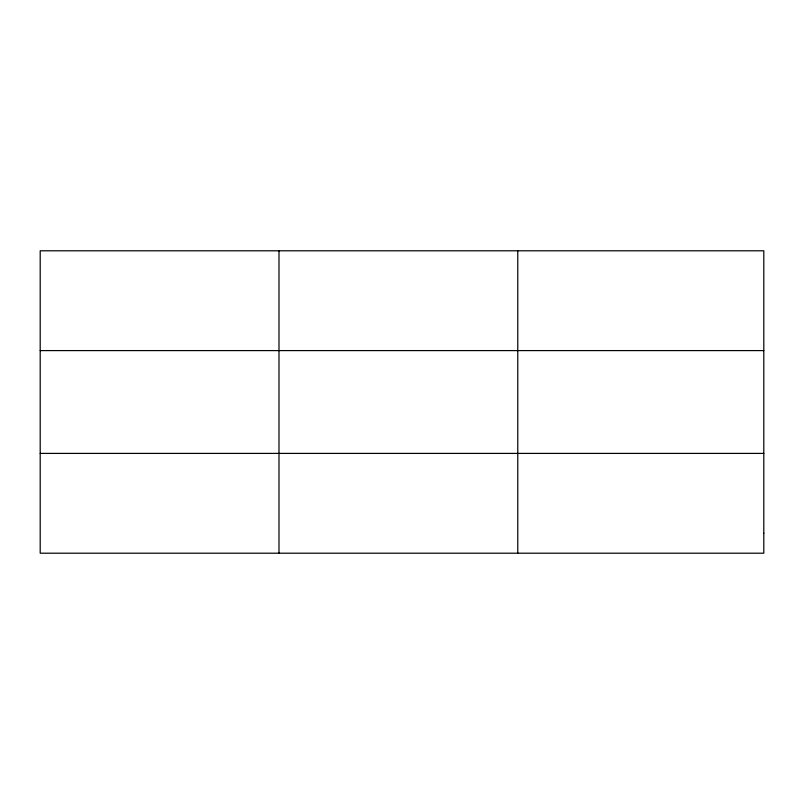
<?xml version="1.0" encoding="UTF-8"?>
<svg xmlns="http://www.w3.org/2000/svg" width="804" height="804" viewBox="0 0 804 804"><rect width="100%" height="100%" fill="white"/><g stroke="black" fill="none" stroke-linecap="round" stroke-linejoin="round"><path stroke-width="1.21" d="M278.988 553.202L278.988 250.798M517.776 553.202L517.776 250.798M40.2 350.594L763.8 350.594M40.2 453.406L763.8 453.406M763.8 533.243L763.8 553.202L40.2 553.202L40.2 250.798L763.8 250.798L763.8 533.243"/></g></svg>
